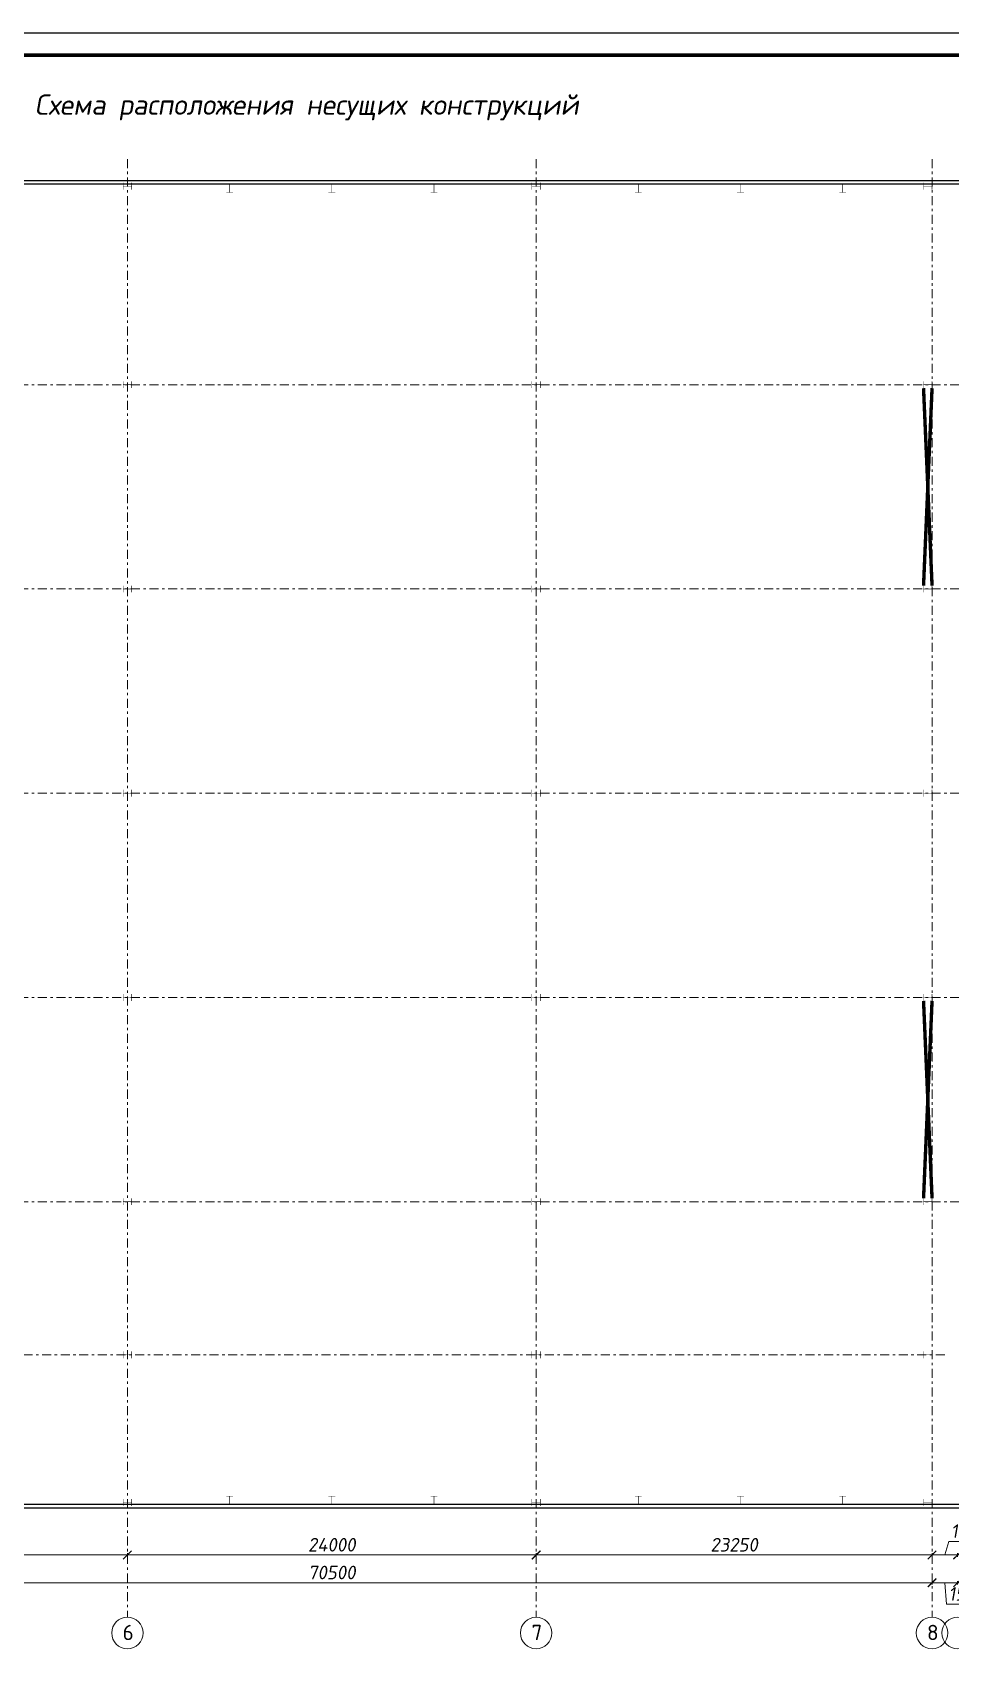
# Model space of a CAD drawing. Header units: millimetres. Extents: x -2648 to 2168491, y -277796 to 297800.
# Drawn here: x 1030564 to 1084430, y -2136 to 94358 of the extents above; entities that cross this region are included whole.
import ezdxf
from ezdxf.enums import TextEntityAlignment as Align

# ---------------------------------------------------------------- set-up
doc = ezdxf.new("R2010")
doc.units = ezdxf.units.MM
doc.linetypes.add('Штрихштриховая', pattern=[1093.611073, 529.166651, -211.666656, 141.111112, -211.666656])
doc.layers.get('0').update_dxf_attribs({"lineweight": 0})
doc.layers.get('Defpoints').update_dxf_attribs({"color": 252})
doc.layers.add('Axes', color=1, linetype='Continuous')
doc.layers.add('Text', color=7, linetype='Continuous')
for name, color, linetype, lineweight in [('Bracing', 6, 'Continuous', 0), ('Dimension', 162, 'Continuous', 25), ('я_12', 1, 'Continuous', 20)]:
    doc.layers.add(name, color=color, linetype=linetype, lineweight=lineweight)
doc.styles.add('Лена', font='isocpeur.ttf', dxfattribs={"oblique": 10})
doc.dimstyles.new('S-100', dxfattribs={"dimscale": 100, "dimtxt": 1, "dimasz": 1.5, "dimexe": 1, "dimexo": 1, "dimgap": 1, "dimtad": 1, "dimdec": 0, "dimzin": 0, "dimdsep": 46, "dimtxsty": 'Лена', "dimblk": 'ARCHTICK', "dimcen": 2, "dimdle": 1, "dimclrd": 256, "dimclre": 256, "dimclrt": 256, "dimadec": 0, "dimazin": 0, "dimtfac": 1, "dimtdec": 0, "dimtmove": 1, "dimatfit": 2, "dimfxl": 1, "dimtolj": 1, "dimtzin": 0, "dimlwd": 20, "dimlwe": 20, "dimarcsym": 0})

# ---------------------------------------------------------------- blocks, each defined once
blk = doc.blocks.new('_ArchTick')
at = {"color": 0, "linetype": 'ByBlock', "const_width": 0.15}
blk.add_lwpolyline([(-0.5, -0.5), (0.5, 0.5)], dxfattribs=at)
blk = doc.blocks.new('*D353')
at = {"layer": 'Defpoints', "color": 0, "lineweight": -2, "ltscale": 100, "transparency": 16777216}
for p in [(1036118, 4925), (1012868, 3232), (1036118, 3016)]:
    blk.add_point(p, dxfattribs=at)
at = {"layer": 'Dimension', "lineweight": 20, "ltscale": 100, "transparency": 16777216}
for p, q in [((1012768, 4925), (1036218, 4925)), ((1012868, 4825), (1012868, 5025)), ((1036118, 4825), (1036118, 5025))]:
    blk.add_line(p, q, dxfattribs=at)
at = {"layer": 'Dimension', "lineweight": 20, "ltscale": 100, "transparency": 16777216, "xscale": 500, "yscale": 500, "zscale": 500, "rotation": 180}
blk.add_blockref('_ArchTick', (1012868, 4925), dxfattribs=at)
at = {"layer": 'Dimension', "lineweight": 20, "ltscale": 100, "transparency": 16777216, "xscale": 500, "yscale": 500, "zscale": 500}
blk.add_blockref('_ArchTick', (1036118, 4925), dxfattribs=at)
at = {"layer": 'Dimension', "lineweight": -2, "ltscale": 100, "transparency": 16777216, "insert": (1024493, 5525), "char_height": 800, "attachment_point": 5, "style": 'Лена'}
blk.add_mtext('\\A1;23250', dxfattribs=at)
blk = doc.blocks.new('*D354')
at = {"layer": 'Defpoints', "color": 0, "lineweight": -2, "ltscale": 100, "transparency": 16777216}
for p in [(1060118, 4925), (1036118, 3016), (1060118, 2273)]:
    blk.add_point(p, dxfattribs=at)
at = {"layer": 'Dimension', "lineweight": 20, "ltscale": 100, "transparency": 16777216}
for p, q in [((1036018, 4925), (1060218, 4925)), ((1036118, 4825), (1036118, 5025)), ((1060118, 4825), (1060118, 5025))]:
    blk.add_line(p, q, dxfattribs=at)
at = {"layer": 'Dimension', "lineweight": 20, "ltscale": 100, "transparency": 16777216, "xscale": 500, "yscale": 500, "zscale": 500, "rotation": 180}
blk.add_blockref('_ArchTick', (1036118, 4925), dxfattribs=at)
at = {"layer": 'Dimension', "lineweight": 20, "ltscale": 100, "transparency": 16777216, "xscale": 500, "yscale": 500, "zscale": 500}
blk.add_blockref('_ArchTick', (1060118, 4925), dxfattribs=at)
at = {"layer": 'Dimension', "lineweight": -2, "ltscale": 100, "transparency": 16777216, "insert": (1048118, 5525), "char_height": 800, "attachment_point": 5, "style": 'Лена'}
blk.add_mtext('\\A1;24000', dxfattribs=at)
blk = doc.blocks.new('*D355')
at = {"layer": 'Defpoints', "color": 0, "lineweight": -2, "ltscale": 100, "transparency": 16777216}
for p in [(1083368, 4925), (1060118, 2273), (1083368, 2423)]:
    blk.add_point(p, dxfattribs=at)
at = {"layer": 'Dimension', "lineweight": 20, "ltscale": 100, "transparency": 16777216}
for p, q in [((1060018, 4925), (1083468, 4925)), ((1060118, 4825), (1060118, 5025)), ((1083368, 4825), (1083368, 5025))]:
    blk.add_line(p, q, dxfattribs=at)
at = {"layer": 'Dimension', "lineweight": 20, "ltscale": 100, "transparency": 16777216, "xscale": 500, "yscale": 500, "zscale": 500, "rotation": 180}
blk.add_blockref('_ArchTick', (1060118, 4925), dxfattribs=at)
at = {"layer": 'Dimension', "lineweight": 20, "ltscale": 100, "transparency": 16777216, "xscale": 500, "yscale": 500, "zscale": 500}
blk.add_blockref('_ArchTick', (1083368, 4925), dxfattribs=at)
at = {"layer": 'Dimension', "lineweight": -2, "ltscale": 100, "transparency": 16777216, "insert": (1071743, 5525), "char_height": 800, "attachment_point": 5, "style": 'Лена'}
blk.add_mtext('\\A1;23250', dxfattribs=at)
blk = doc.blocks.new('*D356')
at = {"layer": 'Defpoints', "color": 0, "lineweight": -2, "ltscale": 100, "transparency": 16777216}
for p in [(1084868, 4925), (1083368, 2423), (1084868, 2521)]:
    blk.add_point(p, dxfattribs=at)
at = {"layer": 'Dimension', "lineweight": 20, "ltscale": 100, "transparency": 16777216}
for p, q in [((1083268, 4925), (1084968, 4925)), ((1083368, 4825), (1083368, 5025)), ((1084118, 4925), (1084358, 5725)), ((1084358, 5725), (1086678, 5725)), ((1084868, 4825), (1084868, 5025))]:
    blk.add_line(p, q, dxfattribs=at)
at = {"layer": 'Dimension', "lineweight": 20, "ltscale": 100, "transparency": 16777216, "xscale": 500, "yscale": 500, "zscale": 500, "rotation": 180}
blk.add_blockref('_ArchTick', (1083368, 4925), dxfattribs=at)
at = {"layer": 'Dimension', "lineweight": 20, "ltscale": 100, "transparency": 16777216, "xscale": 500, "yscale": 500, "zscale": 500}
blk.add_blockref('_ArchTick', (1084868, 4925), dxfattribs=at)
at = {"layer": 'Dimension', "lineweight": -2, "ltscale": 100, "transparency": 16777216, "insert": (1085518, 6325), "char_height": 800, "attachment_point": 5, "style": 'Лена'}
blk.add_mtext('\\A1;1500', dxfattribs=at)
blk = doc.blocks.new('*D366')
at = {"layer": 'Defpoints', "color": 0, "lineweight": -2, "ltscale": 100, "transparency": 16777216}
for p in [(1083368, 3295), (1012868, 1265), (1083368, 1265)]:
    blk.add_point(p, dxfattribs=at)
at = {"layer": 'Dimension', "lineweight": 20, "ltscale": 100, "transparency": 16777216}
for p, q in [((1012768, 3295), (1083468, 3295)), ((1012868, 3195), (1012868, 3395)), ((1083368, 3195), (1083368, 3395))]:
    blk.add_line(p, q, dxfattribs=at)
at = {"layer": 'Dimension', "lineweight": 20, "ltscale": 100, "transparency": 16777216, "xscale": 500, "yscale": 500, "zscale": 500, "rotation": 180}
blk.add_blockref('_ArchTick', (1012868, 3295), dxfattribs=at)
at = {"layer": 'Dimension', "lineweight": 20, "ltscale": 100, "transparency": 16777216, "xscale": 500, "yscale": 500, "zscale": 500}
blk.add_blockref('_ArchTick', (1083368, 3295), dxfattribs=at)
at = {"layer": 'Dimension', "lineweight": -2, "ltscale": 100, "transparency": 16777216, "insert": (1048118, 3895), "char_height": 800, "attachment_point": 5, "style": 'Лена'}
blk.add_mtext('\\A1;70500', dxfattribs=at)
blk = doc.blocks.new('*D367')
at = {"layer": 'Defpoints', "color": 0, "lineweight": -2, "ltscale": 100, "transparency": 16777216}
for p in [(1084868, 3295), (1083368, 1265), (1084868, 1265)]:
    blk.add_point(p, dxfattribs=at)
at = {"layer": 'Dimension', "lineweight": 20, "ltscale": 100, "transparency": 16777216}
for p, q in [((1083268, 3295), (1084968, 3295)), ((1083368, 3195), (1083368, 3395)), ((1084118, 3295), (1084216, 2037)), ((1084868, 3195), (1084868, 3395)), ((1084216, 2037), (1086536, 2037))]:
    blk.add_line(p, q, dxfattribs=at)
at = {"layer": 'Dimension', "lineweight": 20, "ltscale": 100, "transparency": 16777216, "xscale": 500, "yscale": 500, "zscale": 500, "rotation": 180}
blk.add_blockref('_ArchTick', (1083368, 3295), dxfattribs=at)
at = {"layer": 'Dimension', "lineweight": 20, "ltscale": 100, "transparency": 16777216, "xscale": 500, "yscale": 500, "zscale": 500}
blk.add_blockref('_ArchTick', (1084868, 3295), dxfattribs=at)
at = {"layer": 'Dimension', "lineweight": -2, "ltscale": 100, "transparency": 16777216, "insert": (1085376, 2637), "char_height": 800, "attachment_point": 5, "style": 'Лена'}
blk.add_mtext('\\A1;1500', dxfattribs=at)

msp = doc.modelspace()

# ---------------------------------------------------------------- linework, layer by layer
at = {"ltscale": 100, "const_width": 209.2}
msp.add_lwpolyline([(941466.3, 93050.7), (1154596.1, 93050.7), (1154596.1, -59670.5), (941466.3, -59670.5)], close=True, dxfattribs=at)
at = {"lineweight": -2, "ltscale": 100}
for points in [[(952118.1, 85681.9), (1132118.1, 85681.9), (1132118.1, 7681.9), (952118.1, 7681.9)], [(952321.1, 85478.9), (1131915.1, 85478.9), (1131915.1, 7884.9), (952321.1, 7884.9)]]:
    msp.add_lwpolyline(points, close=True, dxfattribs=at)
at = {"lineweight": -2, "ltscale": 100, "const_width": 30}
for points in [[(1035868.1, 85151.9), (1035868.1, 85551.9)], [(1035868.1, 85351.9), (1036368.1, 85351.9)], [(1036368.1, 85151.9), (1036368.1, 85551.9)], [(1041918.1, 85478.9), (1042318.1, 85478.9)], [(1041918.1, 84978.9), (1042318.1, 84978.9)], [(1042118.1, 85478.9), (1042118.1, 84978.9)], [(1047918.1, 85478.9), (1048318.1, 85478.9)], [(1047918.1, 84978.9), (1048318.1, 84978.9)], [(1048118.1, 85478.9), (1048118.1, 84978.9)], [(1053918.1, 85478.9), (1054318.1, 85478.9)], [(1053918.1, 84978.9), (1054318.1, 84978.9)], [(1054118.1, 85478.9), (1054118.1, 84978.9)], [(1059868.1, 85151.9), (1059868.1, 85551.9)], [(1059868.1, 85351.9), (1060368.1, 85351.9)], [(1060368.1, 85151.9), (1060368.1, 85551.9)], [(1065918.1, 85478.9), (1066318.1, 85478.9)], [(1065918.1, 84978.9), (1066318.1, 84978.9)], [(1066118.1, 85478.9), (1066118.1, 84978.9)], [(1071918.1, 85478.9), (1072318.1, 85478.9)], [(1071918.1, 84978.9), (1072318.1, 84978.9)], [(1072118.1, 85478.9), (1072118.1, 84978.9)], [(1077918.1, 85478.9), (1078318.1, 85478.9)], [(1077918.1, 84978.9), (1078318.1, 84978.9)], [(1078118.1, 85478.9), (1078118.1, 84978.9)], [(1082868.1, 85151.9), (1082868.1, 85551.9)], [(1082868.1, 85351.9), (1083368.1, 85351.9)], [(1083368.1, 85151.9), (1083368.1, 85551.9)], [(1035868.1, 73481.9), (1035868.1, 73881.9)], [(1035868.1, 73681.9), (1036368.1, 73681.9)], [(1036368.1, 73481.9), (1036368.1, 73881.9)], [(1059868.1, 73481.9), (1059868.1, 73881.9)], [(1059868.1, 73681.9), (1060368.1, 73681.9)], [(1060368.1, 73481.9), (1060368.1, 73881.9)], [(1082868.1, 73481.9), (1082868.1, 73881.9)], [(1082868.1, 73681.9), (1083368.1, 73681.9)], [(1083368.1, 73481.9), (1083368.1, 73881.9)], [(1035868.1, 61481.9), (1035868.1, 61881.9)], [(1036368.1, 61481.9), (1036368.1, 61881.9)], [(1059868.1, 61481.9), (1059868.1, 61881.9)], [(1060368.1, 61481.9), (1060368.1, 61881.9)], [(1082868.1, 61481.9), (1082868.1, 61881.9)], [(1083368.1, 61481.9), (1083368.1, 61881.9)], [(1035868.1, 61681.9), (1036368.1, 61681.9)], [(1059868.1, 61681.9), (1060368.1, 61681.9)], [(1082868.1, 61681.9), (1083368.1, 61681.9)], [(1035868.1, 49481.9), (1035868.1, 49881.9)], [(1035868.1, 49681.9), (1036368.1, 49681.9)], [(1036368.1, 49481.9), (1036368.1, 49881.9)], [(1059868.1, 49481.9), (1059868.1, 49881.9)], [(1059868.1, 49681.9), (1060368.1, 49681.9)], [(1060368.1, 49481.9), (1060368.1, 49881.9)], [(1082868.1, 49481.9), (1082868.1, 49881.9)], [(1082868.1, 49681.9), (1083368.1, 49681.9)], [(1083368.1, 49481.9), (1083368.1, 49881.9)], [(1035868.1, 37481.9), (1035868.1, 37881.9)], [(1035868.1, 37681.9), (1036368.1, 37681.9)], [(1036368.1, 37481.9), (1036368.1, 37881.9)], [(1059868.1, 37481.9), (1059868.1, 37881.9)], [(1059868.1, 37681.9), (1060368.1, 37681.9)], [(1060368.1, 37481.9), (1060368.1, 37881.9)], [(1082868.1, 37481.9), (1082868.1, 37881.9)], [(1082868.1, 37681.9), (1083368.1, 37681.9)], [(1083368.1, 37481.9), (1083368.1, 37881.9)], [(1035868.1, 25481.9), (1035868.1, 25881.9)], [(1035868.1, 25681.9), (1036368.1, 25681.9)], [(1036368.1, 25481.9), (1036368.1, 25881.9)], [(1059868.1, 25481.9), (1059868.1, 25881.9)], [(1059868.1, 25681.9), (1060368.1, 25681.9)], [(1060368.1, 25481.9), (1060368.1, 25881.9)], [(1082868.1, 25481.9), (1082868.1, 25881.9)], [(1082868.1, 25681.9), (1083368.1, 25681.9)], [(1083368.1, 25481.9), (1083368.1, 25881.9)], [(1035868.1, 16481.9), (1035868.1, 16881.9)], [(1035868.1, 16681.9), (1036368.1, 16681.9)], [(1036368.1, 16481.9), (1036368.1, 16881.9)], [(1059868.1, 16481.9), (1059868.1, 16881.9)], [(1059868.1, 16681.9), (1060368.1, 16681.9)], [(1060368.1, 16481.9), (1060368.1, 16881.9)], [(1082868.1, 16481.9), (1082868.1, 16881.9)], [(1082868.1, 16681.9), (1083368.1, 16681.9)], [(1083368.1, 16481.9), (1083368.1, 16881.9)], [(1035868.1, 7811.9), (1035868.1, 8211.9)], [(1035868.1, 8011.9), (1036368.1, 8011.9)], [(1036368.1, 7811.9), (1036368.1, 8211.9)], [(1041918.1, 8384.9), (1042318.1, 8384.9)], [(1041918.1, 7884.9), (1042318.1, 7884.9)], [(1042118.1, 8384.9), (1042118.1, 7884.9)], [(1047918.1, 8384.9), (1048318.1, 8384.9)], [(1047918.1, 7884.9), (1048318.1, 7884.9)], [(1048118.1, 8384.9), (1048118.1, 7884.9)], [(1053918.1, 8384.9), (1054318.1, 8384.9)], [(1053918.1, 7884.9), (1054318.1, 7884.9)], [(1054118.1, 8384.9), (1054118.1, 7884.9)], [(1059868.1, 7811.9), (1059868.1, 8211.9)], [(1059868.1, 8011.9), (1060368.1, 8011.9)], [(1060368.1, 7811.9), (1060368.1, 8211.9)], [(1065918.1, 8384.9), (1066318.1, 8384.9)], [(1065918.1, 7884.9), (1066318.1, 7884.9)], [(1066118.1, 8384.9), (1066118.1, 7884.9)], [(1071918.1, 8384.9), (1072318.1, 8384.9)], [(1071918.1, 7884.9), (1072318.1, 7884.9)], [(1072118.1, 8384.9), (1072118.1, 7884.9)], [(1077918.1, 8384.9), (1078318.1, 8384.9)], [(1077918.1, 7884.9), (1078318.1, 7884.9)], [(1078118.1, 8384.9), (1078118.1, 7884.9)], [(1082868.1, 7811.9), (1082868.1, 8211.9)], [(1082868.1, 8011.9), (1083368.1, 8011.9)], [(1083368.1, 7811.9), (1083368.1, 8211.9)]]:
    msp.add_lwpolyline(points, dxfattribs=at)
at = {"layer": 'Bracing', "lineweight": -2, "ltscale": 100, "const_width": 200}
for points in [[(1083368.1, 61881.9), (1082868.1, 73481.9)], [(1083368.1, 73481.9), (1082868.1, 61881.9)], [(1083368.1, 25881.9), (1082868.1, 37481.9)], [(1083368.1, 37481.9), (1082868.1, 25881.9)]]:
    msp.add_lwpolyline(points, dxfattribs=at)
at = {"layer": 'Defpoints'}
msp.add_lwpolyline([(936236.1, 94358.3), (1155903.7, 94358.3), (1155903.7, -60978), (936236.1, -60978)], close=True, dxfattribs=at)
at = {"layer": 'я_12', "linetype": 'Штрихштриховая'}
for p, q in [((1036118.1, 86945.2), (1036118.1, 1265.3)), ((1060118.1, 86945.2), (1060118.1, 1265.3)), ((1083368.1, 86945.2), (1083368.1, 1265.3)), ((1135273.4, 85681.9), (948459.1, 85681.9)), ((1135273.4, 73681.9), (948459.1, 73681.9)), ((1135273.4, 61681.9), (948459.1, 61681.9)), ((1135273.4, 49681.9), (948459.1, 49681.9)), ((1135273.4, 37681.9), (948459.1, 37681.9)), ((1135273.4, 25681.9), (948459.1, 25681.9)), ((1084125.7, 16681.9), (948459.1, 16681.9)), ((1135273.4, 7681.9), (948459.1, 7681.9))]:
    msp.add_line(p, q, dxfattribs=at)
at = {"layer": 'я_12', "linetype": 'Continuous', "ltscale": 5}
for centre in [(1036118.1, 341.3), (1060118.1, 341.3), (1083368.1, 341.3), (1084868.1, 341.3)]:
    msp.add_circle(centre, 924, dxfattribs=at)

# ---------------------------------------------------------------- texts
at = {"layer": 'Axes', "style": 'Лена'}
for s, p in [('6', (1036162.5, -78)), ('7', (1060162.5, -78)), ('8', (1083412.5, -78))]:
    msp.add_text(s, height=900, dxfattribs=at).set_placement(p, align=Align.CENTER)
at = {"layer": 'Text', "insert": (1046650, 89978.8), "char_height": 1200, "attachment_point": 5, "style": 'Лена'}
msp.add_mtext('Схема расположения несущих конструкций', dxfattribs=at)

# ---------------------------------------------------------------- dimensions: what is measured, and where the dimension line sits
at = {"layer": 'Dimension', "lineweight": -2, "ltscale": 100}
for base, p1, p2, picture, middle in [((1084868.1, 4925.1), (1083368.1, 2422.7), (1084868.1, 2521.3), '*D356', (1084558.1, 6325.1)), ((1036118.1, 4925.1), (1012868.1, 3232), (1036118.1, 3015.7), '*D353', (1024493.1, 5525.1)), ((1060118.1, 4925.1), (1036118.1, 3015.7), (1060118.1, 2272.8), '*D354', (1048118.1, 5525.1)), ((1083368.1, 4925.1), (1060118.1, 2272.8), (1083368.1, 2422.7), '*D355', (1071743.1, 5525.1)), ((1083368.1, 3294.8), (1012868.1, 1265.3), (1083368.1, 1265.3), '*D366', (1048118.1, 3894.8))]:
    dim = msp.add_linear_dim(base=base, p1=p1, p2=p2, dimstyle='S-100', override={"dimtxt": 8, "dimasz": 5, "dimgap": 2, "dimtxsty": 'Лена', "dimatfit": 3, "dimfxlon": 1}, dxfattribs=at)
    dim.commit()
    dim.dimension.update_dxf_attribs({"geometry": picture, "text_midpoint": middle})
dim = msp.add_linear_dim(base=(1084868.1, 3294.8), p1=(1083368.1, 1265.3), p2=(1084868.1, 1265.3), dimstyle='S-100', override={"dimtxt": 8, "dimasz": 5, "dimgap": 2, "dimtxsty": 'Лена', "dimatfit": 3, "dimfxlon": 1}, dxfattribs=at)
dim.commit()
dim.dimension.update_dxf_attribs({"geometry": '*D367', "text_midpoint": (1084416.4, 2037.5), "dimtype": 160})

doc.saveas('drawing.dxf')
